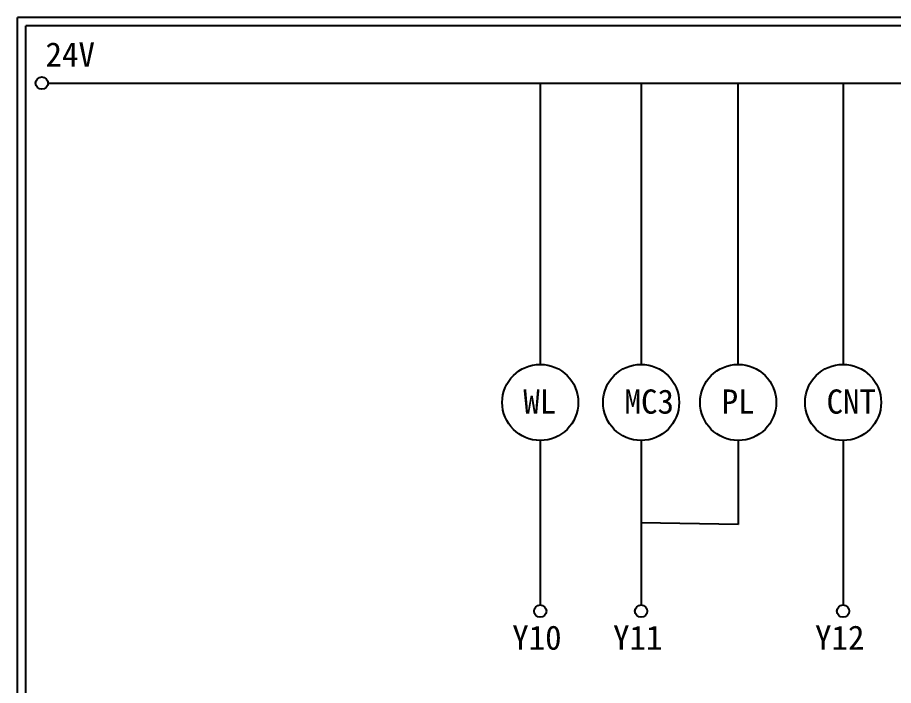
# Model space of a CAD drawing. Extents: x 926 to 1213, y 3 to 207.
# Drawn here: x 925.7 to 1056, y 107.6 to 207 of the extents above; entities that cross this region are included whole.
import ezdxf

# ---------------------------------------------------------------- set-up
doc = ezdxf.new("R2010")
doc.units = 0
doc.layers.add('圖框層', color=7, linetype='CONTINUOUS')
doc.layers.add('標尺寸層', color=3, linetype='CONTINUOUS')
doc.styles.add('STSL', font='KAIU.TTF')

msp = doc.modelspace()

# ---------------------------------------------------------------- linework, layer by layer
at = {"layer": '圖框層', "color": 7}
for p, q in [((1212.74, 206.97), (925.74, 206.97)), ((925.74, 3), (925.74, 206.97)), ((1211.49, 205.72), (926.99, 205.72)), ((926.99, 4.25), (926.99, 205.72))]:
    msp.add_line(p, q, dxfattribs=at)
at = {"layer": '標尺寸層', "color": 7}
for p, q in [((930.28, 197.22), (1207.88, 197.22)), ((1003.49, 197.22), (1003.49, 155.39)), ((1018.49, 197.22), (1018.49, 155.39)), ((1048.53, 197.22), (1048.53, 155.39)), ((1003.49, 144.07), (1003.49, 119.62)), ((1018.49, 144.07), (1018.49, 119.62)), ((1048.53, 144.07), (1048.53, 119.62))]:
    msp.add_line(p, q, dxfattribs=at)
at = {"layer": '標尺寸層'}
for p, q in [((1032.93, 155.39), (1032.93, 197.22)), ((1032.93, 144.07), (1032.93, 131.59)), ((1032.93, 131.59), (1018.49, 131.84))]:
    msp.add_line(p, q, dxfattribs=at)
at = {"layer": '標尺寸層', "color": 7}
for centre, radius in [((929.36, 197.22), 0.92), ((1003.49, 149.73), 5.66), ((1018.49, 149.73), 5.66), ((1032.93, 149.73), 5.66), ((1048.53, 149.73), 5.66), ((1003.49, 118.7), 0.92), ((1018.49, 118.7), 0.92), ((1048.53, 118.7), 0.92)]:
    msp.add_circle(centre, radius, dxfattribs=at)

# ---------------------------------------------------------------- texts
at = {"layer": '圖框層', "color": 4, "style": 'STSL'}
for s, p in [('24V', (929.91, 199.68)), ('WL', (1000.97, 148.06)), ('MC3', (1016.03, 148.06)), ('PL', (1030.47, 148.06)), ('CNT', (1046.07, 148.06)), ('Y10', (999.32, 112.96)), ('Y11', (1014.32, 112.96)), ('Y12', (1044.36, 112.96))]:
    msp.add_text(s, height=3.6, dxfattribs=at).set_placement(p)

doc.saveas('drawing.dxf')
